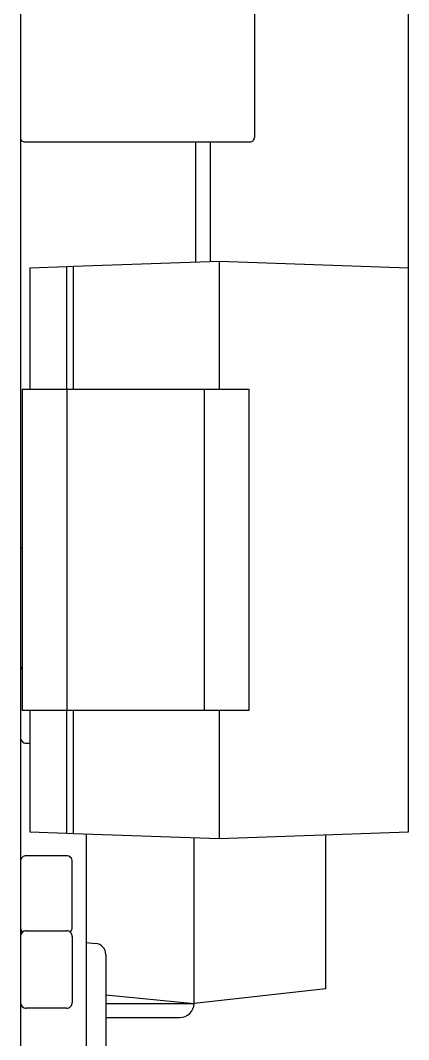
# Model space of a CAD drawing. Header units: millimetres. Extents: x -156 to 264, y -126 to 171.
# Drawn here: x -95 to -92.35, y 25.97 to 32.94 of the extents above; entities that cross this region are included whole.
import ezdxf

# ---------------------------------------------------------------- set-up
doc = ezdxf.new("R2010")
doc.units = ezdxf.units.MM
doc.header["$MEASUREMENT"] = 0
doc.layers.add('DIMENSION', color=7, linetype='Continuous', true_color=0xffffff)

msp = doc.modelspace()

# ---------------------------------------------------------------- linework, layer by layer
at = {"layer": 'DIMENSION'}
for points in [[(-92.3456, 31.2473), (-92.3456, 47.0834)], [(-95, 40.51), (-95, 5.11)], [(-93.4, 33.6798), (-93.4, 32.1398)], [(-94.97, 32.1098), (-93.43, 32.1098)], [(-93.8, 31.287), (-93.8, 32.1098)], [(-93.7, 31.2905), (-93.7, 32.1098)], [(-94.6824, 31.2562), (-94.9364, 31.2473)], [(-94.6379, 31.2577), (-94.6824, 31.2562)], [(-94.6824, 30.4175), (-94.6824, 31.2562)], [(-93.641, 31.2925), (-94.6379, 31.2577)], [(-94.6379, 30.4175), (-94.6379, 31.2577)], [(-92.3456, 31.2473), (-93.641, 31.2925)], [(-93.641, 31.2925), (-93.641, 30.4175)], [(-94.9364, 31.2473), (-94.9364, 30.4175)], [(-92.3456, 27.3881), (-92.3456, 31.2473)], [(-94.9872, 30.4175), (-94.9872, 28.2179)], [(-94.987, 30.4175), (-94.9871, 30.4175)], [(-94.987, 30.4175), (-94.6824, 30.4175)], [(-94.6824, 30.4175), (-94.6824, 28.2179)], [(-94.6824, 30.4175), (-93.7426, 30.4175)], [(-93.7426, 30.4175), (-93.7426, 28.2179)], [(-93.7426, 30.4175), (-93.4378, 30.4175)], [(-93.4378, 30.4175), (-93.4378, 28.2179)], [(-95, 29.335), (-94.9872, 29.335)], [(-94.6824, 28.2179), (-94.9872, 28.2179)], [(-94.9364, 28.2179), (-94.9364, 27.3881)], [(-94.6824, 27.3792), (-94.6824, 28.2179)], [(-93.7426, 28.2179), (-94.6824, 28.2179)], [(-94.6379, 27.3777), (-94.6379, 28.2179)], [(-93.4381, 28.2179), (-93.7426, 28.2179)], [(-93.641, 28.2179), (-93.641, 27.3428)], [(-93.4381, 28.2179), (-93.4379, 28.2179)], [(-94.96, 27.995), (-94.9364, 27.995)], [(-94.9364, 27.3881), (-94.6824, 27.3792)], [(-94.6824, 27.3792), (-94.6379, 27.3777)], [(-94.6379, 27.3777), (-93.641, 27.3428)], [(-94.55, 27.3746), (-94.55, 25.71)], [(-93.8116, 26.213), (-93.8116, 27.3488)], [(-93.641, 27.3428), (-92.3456, 27.3881)], [(-92.9116, 26.313), (-92.9116, 27.3683)], [(-94.685, 27.225), (-94.96, 27.225)], [(-94.645, 26.735), (-94.645, 27.185)], [(-94.96, 26.7109), (-94.685, 26.7109)], [(-94.645, 26.6709), (-94.645, 26.2209)], [(-94.55, 26.6298), (-94.4854, 26.6241)], [(-94.4158, 26.5482), (-94.4158, 25.61)], [(-92.9116, 26.313), (-93.8116, 26.213)], [(-94.4158, 26.2735), (-93.8116, 26.213)], [(-94.685, 26.1809), (-94.96, 26.1809)], [(-94.4158, 26.213), (-93.8116, 26.213)], [(-94.4158, 26.1178), (-93.9115, 26.1178)]]:
    msp.add_lwpolyline(points, dxfattribs=at)
for centre, radius, start, end in [((-94.97, 32.1398), 0.03, 179.99996, 270.00004), ((-93.43, 32.1398), 0.03, 269.99996, 0.00004), ((-94.96, 28.485), 0.04, 132.83928, 179.96353), ((-94.96, 28.035), 0.04, 179.99996, 270.00004), ((-94.9614, 28.0357), 0.04, 241.99323, 244.87666), ((-94.9513, 28.0264), 0.038, 224.78675, 225.21325), ((-94.96, 27.185), 0.04, 89.99996, 180.00004), ((-94.685, 27.185), 0.04, 359.99996, 90.00004), ((-94.96, 26.7351), 0.04, 180.09281, 233.32342), ((-94.685, 26.7351), 0.04, 306.67658, 359.90719), ((-94.96, 26.6709), 0.04, 89.99996, 180.00004), ((-94.9605, 26.6706), 0.04, 113.68345, 119.44665), ((-94.685, 26.6709), 0.04, 359.99996, 90.00004), ((-94.492, 26.5482), 0.0762, 0.01012, 85.03128), ((-94.96, 26.2209), 0.04, 179.99996, 270.00004), ((-94.9588, 26.2219), 0.0413, 197.55808, 240.29701), ((-94.685, 26.2209), 0.04, 269.99996, 0.00004), ((-93.9115, 26.2178), 0.1, 270.00365, 357.23635)]:
    msp.add_arc(centre, radius, start, end, dxfattribs=at)

doc.saveas('drawing.dxf')
